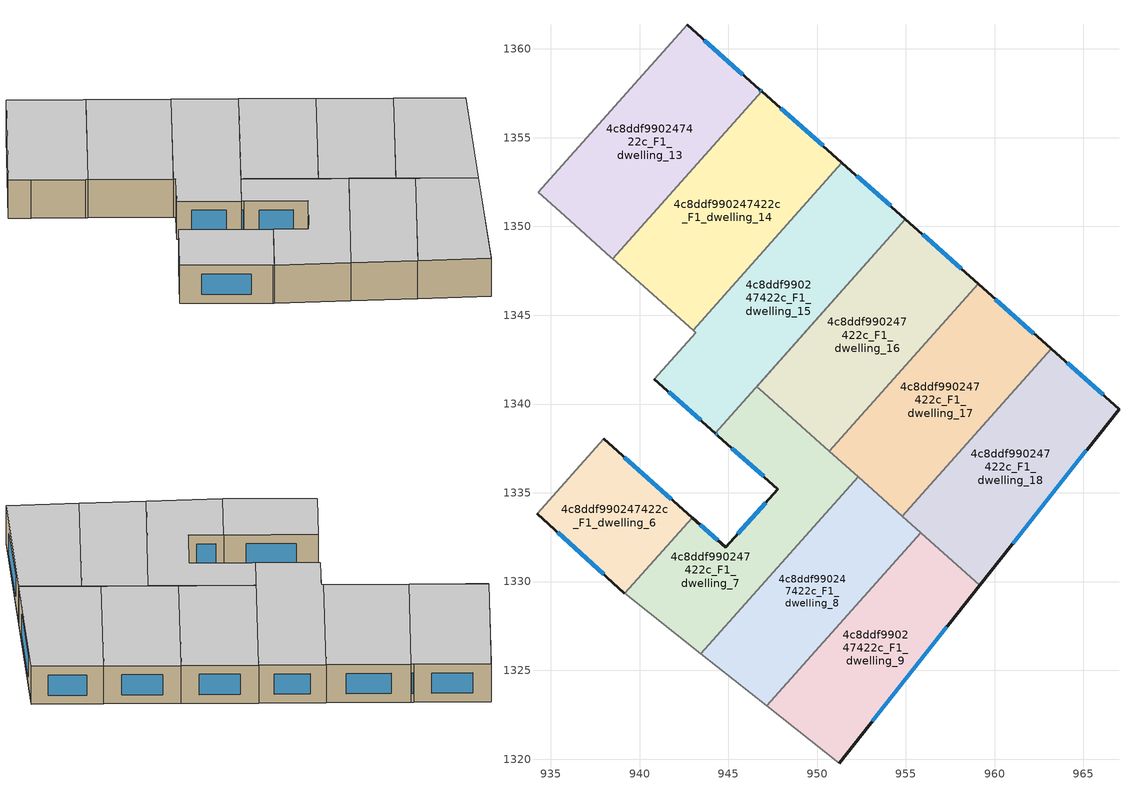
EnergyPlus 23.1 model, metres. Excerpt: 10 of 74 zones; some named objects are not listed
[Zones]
4c8ddf990247422c_F1_dwelling_13
 floor to 4c8ddf990247422c_F0_dwelling_13 (EU_floor_Construction): 946.78,1357.7 946.89,1357.6 938.5,1348.18 938.39,1348.28 934.29,1351.92 942.67,1361.35 z3
 wall outside (EU_wall_Construction): 946.89,1357.6 946.78,1357.7 942.67,1361.35 z3:6
 wall to 4c8ddf990247422c_F1_dwelling_12 (EU_wall_Construction): 942.67,1361.35 934.29,1351.92 z3:6
 wall to 4c8ddf990247422c_F1_dwelling_14 (EU_wall_Construction): 938.5,1348.18 946.89,1357.6 z3:6
 wall to 4c8ddf990247422c_F1_dwelling_4 (EU_wall_Construction): 935.52,1350.83 938.39,1348.28 / 938.39,1348.27 938.5,1348.18 z3:6
 wall to 4c8ddf990247422c_F1_dwelling_3 (EU_wall_Construction): 934.29,1351.92 935.52,1350.83 z3:6
 window (EU_Window_Construction): 945.81,1358.56 943.64,1360.49 / 946.86,1357.63 946.8,1357.68 z3.7:5.3
 ceiling to 4c8ddf990247422c_F2_dwelling_13 (EU_floor_Construction): 938.5,1348.18 946.89,1357.6 946.78,1357.7 942.67,1361.35 934.29,1351.92 938.39,1348.28 z6
4c8ddf990247422c_F1_dwelling_14
 floor to 4c8ddf990247422c_F0_dwelling_14 (EU_floor_Construction): 951.4,1353.59 943.02,1344.16 938.5,1348.18 946.89,1357.6 z3
 wall outside (EU_wall_Construction): 951.4,1353.59 946.89,1357.6 z3:6
 wall to 4c8ddf990247422c_F1_dwelling_15 (EU_wall_Construction): 943.02,1344.16 951.4,1353.59 z3:6
 wall to 4c8ddf990247422c_F1_dwelling_4 (EU_wall_Construction): 938.5,1348.18 943.02,1344.16 z3:6
 window (EU_Window_Construction): 950.34,1354.53 947.95,1356.66 z3.7:5.3
 ceiling to 4c8ddf990247422c_F2_dwelling_14 (EU_floor_Construction): 943.02,1344.16 951.4,1353.59 946.89,1357.6 938.5,1348.18 z6
4c8ddf990247422c_F1_dwelling_15
 floor to 4c8ddf990247422c_F0_dwelling_15 (EU_floor_Construction): 954.98,1350.41 944.26,1338.36 940.84,1341.4 943.17,1344.03 943.02,1344.16 951.4,1353.59 z3
 wall outside (EU_wall_Construction): 954.98,1350.41 951.4,1353.59 / 940.84,1341.4 944.26,1338.36 z3:6
 wall to 4c8ddf990247422c_F1_dwelling_4 (EU_wall_Construction): 943.02,1344.16 943.17,1344.03 940.84,1341.4 z3:6
 wall to 4c8ddf990247422c_F1_dwelling_7 (EU_wall_Construction): 944.26,1338.36 954.16,1349.49 z3:6
 wall to 4c8ddf990247422c_F1_dwelling_16 (EU_wall_Construction): 954.16,1349.49 954.98,1350.41 z3:6
 window (EU_Window_Construction): 954.14,1351.16 952.24,1352.84 / 941.64,1340.69 943.45,1339.07 z3.7:5.3
 ceiling to 4c8ddf990247422c_F2_dwelling_15 (EU_floor_Construction): 944.26,1338.36 954.98,1350.41 951.4,1353.59 943.02,1344.16 943.17,1344.03 940.84,1341.4 z6
4c8ddf990247422c_F1_dwelling_16
 floor to 4c8ddf990247422c_F0_dwelling_16 (EU_floor_Construction): 959.08,1346.76 950.7,1337.33 946.59,1340.98 954.98,1350.41 z3
 wall outside (EU_wall_Construction): 959.08,1346.76 954.98,1350.41 z3:6
 wall to 4c8ddf990247422c_F1_dwelling_17 (EU_wall_Construction): 950.7,1337.33 959.08,1346.76 z3:6
 wall to 4c8ddf990247422c_F1_dwelling_7 (EU_wall_Construction): 954.16,1349.49 946.59,1340.98 946.63,1340.95 946.74,1340.85 950.7,1337.33 z3:6
 window (EU_Window_Construction): 958.12,1347.62 955.94,1349.55 z3.7:5.3
 ceiling to 4c8ddf990247422c_F2_dwelling_16 (EU_floor_Construction): 950.7,1337.33 959.08,1346.76 954.98,1350.41 946.59,1340.98 z6
4c8ddf990247422c_F1_dwelling_17
 floor to 4c8ddf990247422c_F0_dwelling_17 (EU_floor_Construction): 963.18,1343.12 954.8,1333.69 950.7,1337.33 959.08,1346.76 z3
 wall outside (EU_wall_Construction): 963.18,1343.12 959.08,1346.76 z3:6
 wall to 4c8ddf990247422c_F1_dwelling_18 (EU_wall_Construction): 954.8,1333.69 963.18,1343.12 z3:6
 wall to 4c8ddf990247422c_F1_dwelling_8 (EU_wall_Construction): 952.31,1335.9 954.8,1333.69 z3:6
 wall to 4c8ddf990247422c_F1_dwelling_7 (EU_wall_Construction): 950.69,1337.33 952.31,1335.9 z3:6
 window (EU_Window_Construction): 962.22,1343.97 960.04,1345.91 z3.7:5.3
 ceiling to 4c8ddf990247422c_F2_dwelling_17 (EU_floor_Construction): 954.8,1333.69 963.18,1343.12 959.08,1346.76 950.7,1337.33 z6
4c8ddf990247422c_F1_dwelling_18
 floor to 4c8ddf990247422c_F0_dwelling_18 (EU_floor_Construction): 967.01,1339.71 959.17,1329.79 954.8,1333.69 963.18,1343.12 z3
 wall outside (EU_wall_Construction): 959.17,1329.79 967.01,1339.71 963.18,1343.12 z3:6
 wall to 4c8ddf990247422c_F1_dwelling_9 (EU_wall_Construction): 955.84,1332.76 959.17,1329.79 z3:6
 wall to 4c8ddf990247422c_F1_dwelling_8 (EU_wall_Construction): 954.8,1333.69 955.84,1332.76 z3:6
 window (EU_Window_Construction): 966.11,1340.51 964.08,1342.32 / 961.01,1332.12 965.17,1337.38 z3.7:5.3
 ceiling to 4c8ddf990247422c_F2_dwelling_18 (EU_floor_Construction): 959.17,1329.79 967.01,1339.71 963.18,1343.12 954.8,1333.69 z6
4c8ddf990247422c_F1_dwelling_6
 floor to 4c8ddf990247422c_F0_dwelling_6 (EU_floor_Construction): 942.97,1333.6 939.17,1329.33 939.14,1329.36 934.22,1333.82 937.98,1338.04 z3
 wall outside (EU_wall_Construction): 934.22,1333.82 939.14,1329.36 / 942.97,1333.6 937.98,1338.04 z3:6
 wall adiabatic (EU_wall_Construction): 939.14,1329.36 939.17,1329.33 z3:6
 wall to 4c8ddf990247422c_F1_dwelling_5 (EU_wall_Construction): 937.98,1338.04 934.22,1333.82 z3:6
 wall to 4c8ddf990247422c_F1_dwelling_7 (EU_wall_Construction): 939.17,1329.33 942.97,1333.6 z3:6
 window (EU_Window_Construction): 935.38,1332.77 937.99,1330.4 / 941.8,1334.64 939.15,1336.99 z3.7:5.3
 ceiling to 4c8ddf990247422c_F2_dwelling_6 (EU_floor_Construction): 939.17,1329.33 942.97,1333.6 937.98,1338.04 934.22,1333.82 939.14,1329.36 z6
4c8ddf990247422c_F1_dwelling_7
 floor to 4c8ddf990247422c_F0_dwelling_7 (EU_floor_Construction): 954.16,1349.49 946.59,1340.98 946.63,1340.95 946.74,1340.85 952.31,1335.9 943.46,1325.95 939.17,1329.33 942.97,1333.6 944.85,1331.93 947.8,1335.21 944.41,1338.22 944.26,1338.36 z3
 wall outside (EU_wall_Construction): 944.26,1338.36 944.41,1338.22 947.8,1335.21 944.85,1331.93 942.97,1333.6 z3:6
 wall to 4c8ddf990247422c_F1_dwelling_8 (EU_wall_Construction): 943.46,1325.95 952.31,1335.9 z3:6
 wall adiabatic (EU_wall_Construction): 939.17,1329.33 943.46,1325.95 z3:6
 window (EU_Window_Construction): 945.2,1337.52 947,1335.92 / 944.29,1338.33 944.37,1338.26 / 944.41,1332.32 943.41,1333.21 / 947.1,1334.44 945.54,1332.7 z3.7:5.3
 ceiling to 4c8ddf990247422c_F2_dwelling_7 (EU_floor_Construction): 952.31,1335.9 946.74,1340.85 946.63,1340.95 946.59,1340.98 954.16,1349.49 944.26,1338.36 944.41,1338.22 947.8,1335.21 944.85,1331.93 942.97,1333.6 939.17,1329.33 943.46,1325.95 z6
4c8ddf990247422c_F1_dwelling_8
 floor to 4c8ddf990247422c_F0_dwelling_8 (EU_floor_Construction): 955.84,1332.76 947.17,1323.01 943.46,1325.95 952.31,1335.9 z3
 wall to 4c8ddf990247422c_F1_dwelling_9 (EU_wall_Construction): 947.17,1323.01 955.84,1332.76 z3:6
 wall adiabatic (EU_wall_Construction): 943.46,1325.95 947.17,1323.01 z3:6
 ceiling to 4c8ddf990247422c_F2_dwelling_8 (EU_floor_Construction): 947.17,1323.01 955.84,1332.76 952.31,1335.9 943.46,1325.95 z6
4c8ddf990247422c_F1_dwelling_9
 floor to 4c8ddf990247422c_F0_dwelling_9 (EU_floor_Construction): 959.17,1329.79 951.26,1319.78 947.17,1323.01 955.84,1332.76 z3
 wall outside (EU_wall_Construction): 951.26,1319.78 959.17,1329.79 z3:6
 wall adiabatic (EU_wall_Construction): 947.17,1323.01 951.26,1319.78 z3:6
 window (EU_Window_Construction): 953.12,1322.13 957.31,1327.44 z3.7:5.3
 ceiling to 4c8ddf990247422c_F2_dwelling_9 (EU_floor_Construction): 951.26,1319.78 959.17,1329.79 955.84,1332.76 947.17,1323.01 z6
[Building]
EU S2 Campaign: North Axis=0; Terrain=City; Solar Distribution=FullExterior
[Site:Location]
Budapest.Ferenc.Liszt.Intl.AP: Latitude=47.437; Longitude=19.256; Time Zone=1; Elevation=185
[SizingPeriod:WeatherFileDays]
AnnualSizingPeriod: Begin Month=1; Begin Day of Month=1; End Month=12; End Day of Month=31; Day of Week for Start Day=Monday; Use Weather File Daylight Saving Period=No; Use Weather File Rain and Snow Indicators=No
[MATERIAL]
EU_InternalMass_Material: Roughness=MediumRough; Thickness=0.1; Conductivity=1; Density=1800; Specific Heat=900; Thermal Absorptance=0.9; Solar Absorptance=0.7; Visible Absorptance=0.7
[MATERIAL:NOMASS] Roughness=MediumRough; Thermal Absorptance=0.9; Solar Absorptance=0.7; Visible Absorptance=0.7
Name | Thermal Resistance
EU_wall_NoMass | 0.832559
EU_floor_NoMass | 0.872794
[WINDOWMATERIAL:SIMPLEGLAZINGSYSTEM]
EU_Window_SimpleGlazing: UFactor=2.79869; Solar Heat Gain Coefficient=0.75; Visible Transmittance=0.75
[CONSTRUCTION]
EU_wall_Construction: EU_wall_NoMass
EU_floor_Construction: EU_floor_NoMass
EU_Window_Construction: EU_Window_SimpleGlazing
EU_InternalMass_Construction: EU_InternalMass_Material
[ZONE] Type=1; Multiplier=1; Ceiling Height=autocalculate; Floor Area=autocalculate; Part of Total Floor Area=Yes
Name | Volume
4c8ddf990247422c_F1_dwelling_13 | 213.38
4c8ddf990247422c_F1_dwelling_14 | 228.533
4c8ddf990247422c_F1_dwelling_15 | 229.467
4c8ddf990247422c_F1_dwelling_16 | 207.75
4c8ddf990247422c_F1_dwelling_17 | 207.723
4c8ddf990247422c_F1_dwelling_18 | 207.707
4c8ddf990247422c_F1_dwelling_6 | 113.826
4c8ddf990247422c_F1_dwelling_7 | 210.163
4c8ddf990247422c_F1_dwelling_8 | 186.946
4c8ddf990247422c_F1_dwelling_9 | 186.965
[INTERNALMASS] Construction=EU_InternalMass_Construction
Name | Zone or ZoneList | Surface Area
4c8ddf990247422c_F1_dwelling_6_EU_InternalMass | 4c8ddf990247422c_F1_dwelling_6 | 37.9399
4c8ddf990247422c_F1_dwelling_7_EU_InternalMass | 4c8ddf990247422c_F1_dwelling_7 | 70.0526
4c8ddf990247422c_F1_dwelling_8_EU_InternalMass | 4c8ddf990247422c_F1_dwelling_8 | 62.3155
4c8ddf990247422c_F1_dwelling_9_EU_InternalMass | 4c8ddf990247422c_F1_dwelling_9 | 62.3216
4c8ddf990247422c_F1_dwelling_13_EU_InternalMass | 4c8ddf990247422c_F1_dwelling_13 | 71.1332
4c8ddf990247422c_F1_dwelling_14_EU_InternalMass | 4c8ddf990247422c_F1_dwelling_14 | 76.1796
4c8ddf990247422c_F1_dwelling_15_EU_InternalMass | 4c8ddf990247422c_F1_dwelling_15 | 76.4841
4c8ddf990247422c_F1_dwelling_16_EU_InternalMass | 4c8ddf990247422c_F1_dwelling_16 | 69.2501
4c8ddf990247422c_F1_dwelling_17_EU_InternalMass | 4c8ddf990247422c_F1_dwelling_17 | 69.2407
4c8ddf990247422c_F1_dwelling_18_EU_InternalMass | 4c8ddf990247422c_F1_dwelling_18 | 69.2358
[OTHEREQUIPMENT] Fuel Type=Electricity; Design Level Calculation Method=Watts/Area; Power per Zone Floor Area=1; Fraction Latent=0; Fraction Radiant=0; Fraction Lost=0; Carbon Dioxide Generation Rate=0; EndUse Subcategory=EU_Step8_InternalGains
Name | Zone or ZoneList or Space or SpaceList | Schedule
EU_Step8_InternalGain_4c8ddf990247422c_F1_dwelling_6_f000 | 4c8ddf990247422c_F1_dwelling_6 | EU_Step8_GainSchedule_4c8ddf990247422c_F1_dwelling_6_f000
EU_Step8_InternalGain_4c8ddf990247422c_F1_dwelling_7_f000 | 4c8ddf990247422c_F1_dwelling_7 | EU_Step8_GainSchedule_4c8ddf990247422c_F1_dwelling_7_f000
EU_Step8_InternalGain_4c8ddf990247422c_F1_dwelling_8_f000 | 4c8ddf990247422c_F1_dwelling_8 | EU_Step8_GainSchedule_4c8ddf990247422c_F1_dwelling_8_f000
EU_Step8_InternalGain_4c8ddf990247422c_F1_dwelling_9_f000 | 4c8ddf990247422c_F1_dwelling_9 | EU_Step8_GainSchedule_4c8ddf990247422c_F1_dwelling_9_f000
EU_Step8_InternalGain_4c8ddf990247422c_F1_dwelling_13_f000 | 4c8ddf990247422c_F1_dwelling_13 | EU_Step8_GainSchedule_4c8ddf990247422c_F1_dwelling_13_f000
EU_Step8_InternalGain_4c8ddf990247422c_F1_dwelling_14_f000 | 4c8ddf990247422c_F1_dwelling_14 | EU_Step8_GainSchedule_4c8ddf990247422c_F1_dwelling_14_f000
EU_Step8_InternalGain_4c8ddf990247422c_F1_dwelling_15_f000 | 4c8ddf990247422c_F1_dwelling_15 | EU_Step8_GainSchedule_4c8ddf990247422c_F1_dwelling_15_f000
EU_Step8_InternalGain_4c8ddf990247422c_F1_dwelling_16_f000 | 4c8ddf990247422c_F1_dwelling_16 | EU_Step8_GainSchedule_4c8ddf990247422c_F1_dwelling_16_f000
EU_Step8_InternalGain_4c8ddf990247422c_F1_dwelling_17_f000 | 4c8ddf990247422c_F1_dwelling_17 | EU_Step8_GainSchedule_4c8ddf990247422c_F1_dwelling_17_f000
EU_Step8_InternalGain_4c8ddf990247422c_F1_dwelling_18_f000 | 4c8ddf990247422c_F1_dwelling_18 | EU_Step8_GainSchedule_4c8ddf990247422c_F1_dwelling_18_f000
[ZONEVENTILATION:DESIGNFLOWRATE] Schedule=EU_AlwaysOn; Design Flow Rate Calculation Method=AirChanges/Hour; Air Changes per Hour=0.475469; Ventilation Type=Natural; Fan Pressure Rise=0; Fan Total Efficiency=1; Constant Term Coefficient=1; Temperature Term Coefficient=0; Velocity Term Coefficient=0; Velocity Squared Term Coefficient=0; Minimum Indoor Temperature=-100; Maximum Indoor Temperature=100; Delta Temperature=-100; Minimum Outdoor Temperature=-100; Maximum Outdoor Temperature=100; Maximum Wind Speed=40
Name | Zone or ZoneList or Space or SpaceList
EU_ConstantAir_4c8ddf990247422c_F1_dwelling_6 | 4c8ddf990247422c_F1_dwelling_6
EU_ConstantAir_4c8ddf990247422c_F1_dwelling_7 | 4c8ddf990247422c_F1_dwelling_7
EU_ConstantAir_4c8ddf990247422c_F1_dwelling_8 | 4c8ddf990247422c_F1_dwelling_8
EU_ConstantAir_4c8ddf990247422c_F1_dwelling_9 | 4c8ddf990247422c_F1_dwelling_9
EU_ConstantAir_4c8ddf990247422c_F1_dwelling_13 | 4c8ddf990247422c_F1_dwelling_13
EU_ConstantAir_4c8ddf990247422c_F1_dwelling_14 | 4c8ddf990247422c_F1_dwelling_14
EU_ConstantAir_4c8ddf990247422c_F1_dwelling_15 | 4c8ddf990247422c_F1_dwelling_15
EU_ConstantAir_4c8ddf990247422c_F1_dwelling_16 | 4c8ddf990247422c_F1_dwelling_16
EU_ConstantAir_4c8ddf990247422c_F1_dwelling_17 | 4c8ddf990247422c_F1_dwelling_17
EU_ConstantAir_4c8ddf990247422c_F1_dwelling_18 | 4c8ddf990247422c_F1_dwelling_18
[HVACTEMPLATE:ZONE:IDEALLOADSAIRSYSTEM] System Availability Schedule=EU_AlwaysOn; Maximum Heating Supply Air Temperature=50; Minimum Cooling Supply Air Temperature=13; Maximum Heating Supply Air Humidity Ratio=0.0156; Minimum Cooling Supply Air Humidity Ratio=0.0077; Heating Limit=NoLimit; Cooling Limit=NoLimit; Heating Availability Schedule=EU_AlwaysOn; Cooling Availability Schedule=EU_CoolingOff; Dehumidification Control Type=ConstantSensibleHeatRatio; Cooling Sensible Heat Ratio=0.7; Dehumidification Setpoint=60; Humidification Control Type=None; Humidification Setpoint=30; Outdoor Air Method=None; Outdoor Air Flow Rate per Person=0.00944; Outdoor Air Flow Rate per Zone Floor Area=0; Outdoor Air Flow Rate per Zone=0; Demand Controlled Ventilation Type=None; Outdoor Air Economizer Type=NoEconomizer; Heat Recovery Type=None; Sensible Heat Recovery Effectiveness=0.7; Latent Heat Recovery Effectiveness=0.65
Name | Template Thermostat
4c8ddf990247422c_F1_dwelling_6 | EU_HeatOnly_4c8ddf990247422c_F1_dwelling_6
4c8ddf990247422c_F1_dwelling_7 | EU_HeatOnly_4c8ddf990247422c_F1_dwelling_7
4c8ddf990247422c_F1_dwelling_8 | EU_HeatOnly_4c8ddf990247422c_F1_dwelling_8
4c8ddf990247422c_F1_dwelling_9 | EU_HeatOnly_4c8ddf990247422c_F1_dwelling_9
4c8ddf990247422c_F1_dwelling_13 | EU_HeatOnly_4c8ddf990247422c_F1_dwelling_13
4c8ddf990247422c_F1_dwelling_14 | EU_HeatOnly_4c8ddf990247422c_F1_dwelling_14
4c8ddf990247422c_F1_dwelling_15 | EU_HeatOnly_4c8ddf990247422c_F1_dwelling_15
4c8ddf990247422c_F1_dwelling_16 | EU_HeatOnly_4c8ddf990247422c_F1_dwelling_16
4c8ddf990247422c_F1_dwelling_17 | EU_HeatOnly_4c8ddf990247422c_F1_dwelling_17
4c8ddf990247422c_F1_dwelling_18 | EU_HeatOnly_4c8ddf990247422c_F1_dwelling_18
[SIZING:ZONE] Zone Cooling Design Supply Air Temperature Input Method=SupplyAirTemperature; Zone Cooling Design Supply Air Temperature=13; Zone Heating Design Supply Air Temperature Input Method=SupplyAirTemperature; Zone Heating Design Supply Air Temperature=50; Zone Cooling Design Supply Air Humidity Ratio=0.008; Zone Heating Design Supply Air Humidity Ratio=0.008; Cooling Design Air Flow Method=DesignDay; Cooling Design Air Flow Rate=0; Cooling Minimum Air Flow per Zone Floor Area=0.000762; Cooling Minimum Air Flow=0; Cooling Minimum Air Flow Fraction=0.2; Heating Design Air Flow Method=DesignDay; Heating Design Air Flow Rate=0; Heating Maximum Air Flow per Zone Floor Area=0.002032; Heating Maximum Air Flow=0.141576; Heating Maximum Air Flow Fraction=0.3; Account for Dedicated Outdoor Air System=No; Dedicated Outdoor Air System Control Strategy=NeutralSupplyAir; Dedicated Outdoor Air Low Setpoint Temperature for Design=autosize; Dedicated Outdoor Air High Setpoint Temperature for Design=autosize; Zone Load Sizing Method=Sensible Load Only No Latent Load; Zone Latent Cooling Design Supply Air Humidity Ratio Input Method=HumidityRatioDifference; Zone Cooling Design Supply Air Humidity Ratio Difference=0.005; Zone Latent Heating Design Supply Air Humidity Ratio Input Method=HumidityRatioDifference; Zone Humidification Design Supply Air Humidity Ratio Difference=0.005
4c8ddf990247422c_F1_dwelling_6; 4c8ddf990247422c_F1_dwelling_7; 4c8ddf990247422c_F1_dwelling_8; 4c8ddf990247422c_F1_dwelling_9; 4c8ddf990247422c_F1_dwelling_13; 4c8ddf990247422c_F1_dwelling_14; 4c8ddf990247422c_F1_dwelling_15; 4c8ddf990247422c_F1_dwelling_16; 4c8ddf990247422c_F1_dwelling_17; 4c8ddf990247422c_F1_dwelling_18
[SCHEDULE:CONSTANT]
Name | Hourly Value
EU_AlwaysOn | 1
EU_CoolingOff | 0
[SCHEDULE:FILE] Column Number=1; Rows to Skip at Top=0; Number of Hours of Data=8760; Column Separator=Comma; Interpolate to Timestep=No; Minutes per Item=60; Adjust Schedule for Daylight Savings=Yes
Name | File
EU_Step8_GainSchedule_4c8ddf990247422c_F1_dwelling_6_f000 | ../../schedules/4c8ddf990247422c/4c8ddf990247422c_F1_dwelling_6_f000_gain.csv
EU_Step8_GainSchedule_4c8ddf990247422c_F1_dwelling_7_f000 | ../../schedules/4c8ddf990247422c/4c8ddf990247422c_F1_dwelling_7_f000_gain.csv
EU_Step8_GainSchedule_4c8ddf990247422c_F1_dwelling_8_f000 | ../../schedules/4c8ddf990247422c/4c8ddf990247422c_F1_dwelling_8_f000_gain.csv
EU_Step8_GainSchedule_4c8ddf990247422c_F1_dwelling_9_f000 | ../../schedules/4c8ddf990247422c/4c8ddf990247422c_F1_dwelling_9_f000_gain.csv
EU_Step8_GainSchedule_4c8ddf990247422c_F1_dwelling_13_f000 | ../../schedules/4c8ddf990247422c/4c8ddf990247422c_F1_dwelling_13_f000_gain.csv
EU_Step8_GainSchedule_4c8ddf990247422c_F1_dwelling_14_f000 | ../../schedules/4c8ddf990247422c/4c8ddf990247422c_F1_dwelling_14_f000_gain.csv
EU_Step8_GainSchedule_4c8ddf990247422c_F1_dwelling_15_f000 | ../../schedules/4c8ddf990247422c/4c8ddf990247422c_F1_dwelling_15_f000_gain.csv
EU_Step8_GainSchedule_4c8ddf990247422c_F1_dwelling_16_f000 | ../../schedules/4c8ddf990247422c/4c8ddf990247422c_F1_dwelling_16_f000_gain.csv
EU_Step8_GainSchedule_4c8ddf990247422c_F1_dwelling_17_f000 | ../../schedules/4c8ddf990247422c/4c8ddf990247422c_F1_dwelling_17_f000_gain.csv
EU_Step8_GainSchedule_4c8ddf990247422c_F1_dwelling_18_f000 | ../../schedules/4c8ddf990247422c/4c8ddf990247422c_F1_dwelling_18_f000_gain.csv
